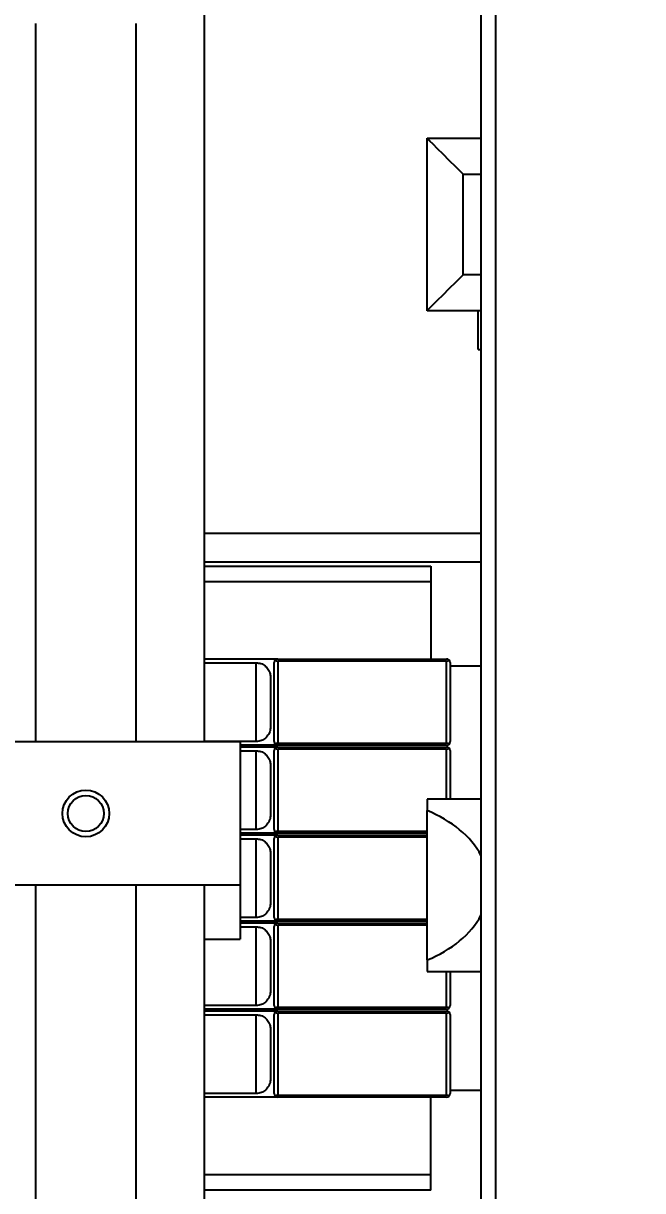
# Model space of a CAD drawing. Header units: millimetres. Extents: x 10 to 584, y 10 to 410.
# Drawn here: x 262.59 to 268.34, y 75.89 to 86.73 of the extents above; entities that cross this region are included whole.
import ezdxf

# ---------------------------------------------------------------- set-up
doc = ezdxf.new("R2010")
doc.units = ezdxf.units.MM
doc.layers.add('2', color=1, linetype='Continuous')
doc.styles.add('SLDTEXTSTYLE0', font='TXT', dxfattribs={"width": 0.7})
doc.dimstyles.new('SLDDIMSTYLE0', dxfattribs={"dimtxt": 3.5, "dimasz": 3.5, "dimexe": 0, "dimexo": 0.0625, "dimgap": 0.875, "dimtad": 1, "dimlfac": 15, "dimrnd": 1e-09, "dimzin": 12, "dimdsep": 46, "dimtxsty": 'SLDTEXTSTYLE0', "dimsah": 1, "dimcen": 0.09, "dimadec": 0, "dimazin": 3, "dimtfac": 1, "dimtofl": 0, "dimtmove": 0, "dimatfit": 3, "dimfxl": 0, "dimfrac": 2, "dimtolj": 1, "dimtzin": 12, "dimarcsym": 0})

# ---------------------------------------------------------------- blocks, each defined once
blk = doc.blocks.new('_D_4')
at = {"layer": '2', "color": 1}
for p, q in [((60.502, 83.127), (60.502, 126.127)), ((360.502, 85.627), (360.502, 126.127)), ((360.502, 125.127), (60.502, 125.127))]:
    blk.add_line(p, q, dxfattribs=at)
for points in [[(60.502, 125.127), (64.002, 124.588), (64.002, 125.665)], [(360.502, 125.127), (357.002, 125.665), (357.002, 124.588)]]:
    blk.add_solid(points, dxfattribs=at)
at = {"layer": '2', "color": 1, "insert": (204.071, 129.638), "char_height": 3.5, "attachment_point": 1, "style": 'SLDTEXTSTYLE0'}
blk.add_mtext('4500', dxfattribs=at)

msp = doc.modelspace()

# ---------------------------------------------------------------- linework, layer by layer
at = {"color": 7, "linetype": 'Continuous', "lineweight": 25}
for p, q in [((266.83516, 95.39332), (266.83516, 64.05999)), ((266.96849, 95.39332), (266.96849, 64.05999)), ((264.26849, 80.05998), (264.26849, 90.72665)), ((262.70183, 86.72665), (262.70183, 80.05998)), ((263.63516, 80.05998), (263.63516, 86.72665)), ((266.33516, 85.65999), (266.83516, 85.65999)), ((266.33516, 84.05998), (266.33516, 85.65999)), ((266.66849, 85.32665), (266.83516, 85.32665)), ((266.66849, 84.39332), (266.66849, 85.32665)), ((266.83516, 84.39332), (266.66849, 84.39332)), ((266.83516, 84.05998), (266.33516, 84.05998)), ((266.80849, 83.69998), (266.80849, 84.05998)), ((266.80849, 83.69998), (266.83516, 83.69998)), ((266.83516, 81.99332), (264.26849, 81.99332)), ((264.26849, 81.68998), (266.36849, 81.68998)), ((266.36849, 81.68998), (266.36849, 81.54332)), ((266.36849, 81.54332), (264.26849, 81.54332)), ((266.36849, 81.54332), (266.36849, 80.82665)), ((264.94894, 80.82665), (264.26849, 80.82665)), ((264.94894, 80.82665), (266.51561, 80.82665)), ((264.26849, 80.79214), (264.74894, 80.79214)), ((264.9156, 80.05998), (264.9156, 80.79332)), ((266.51561, 80.80665), (264.94894, 80.80665)), ((264.94894, 80.80665), (264.94894, 80.04665)), ((266.51561, 80.04665), (266.51561, 80.80665)), ((266.54894, 80.79332), (266.54894, 80.05998)), ((266.83516, 80.75998), (266.54894, 80.75998)), ((261.73516, 80.05998), (264.60183, 80.05998)), ((264.74894, 80.06116), (264.26849, 80.06116)), ((264.60183, 80.05998), (264.60183, 78.72665)), ((264.94894, 80.02665), (264.60183, 80.02665)), ((264.94894, 80.00999), (264.60183, 80.00999)), ((264.60183, 79.97547), (264.74894, 79.97547)), ((264.88227, 80.02665), (264.88227, 80.00999)), ((264.9156, 79.24332), (264.9156, 79.97665)), ((264.94894, 80.04665), (266.51561, 80.04665)), ((266.51561, 80.02665), (264.94894, 80.02665)), ((264.94894, 80.00999), (266.51561, 80.00999)), ((264.94894, 79.98998), (264.94894, 79.22998)), ((266.51561, 79.98998), (264.94894, 79.98998)), ((266.54894, 79.97665), (266.54894, 79.52665)), ((266.33516, 79.52665), (266.33516, 79.41947)), ((266.83516, 79.52665), (266.33516, 79.52665)), ((266.33516, 78.03383), (266.33516, 79.41947)), ((264.74894, 79.24449), (264.60183, 79.24449)), ((264.94894, 79.20998), (264.60183, 79.20998)), ((264.88227, 79.20998), (264.88227, 79.19332)), ((264.94894, 79.22998), (266.33516, 79.22998)), ((266.33516, 79.20998), (264.94894, 79.20998)), ((264.94894, 79.19332), (264.60183, 79.19332)), ((264.60183, 79.15881), (264.74894, 79.15881)), ((264.9156, 78.42665), (264.9156, 79.15998)), ((264.94894, 79.19332), (266.33516, 79.19332)), ((266.33516, 79.17332), (264.94894, 79.17332)), ((264.94894, 79.17332), (264.94894, 78.41332)), ((264.60183, 78.72665), (261.73516, 78.72665)), ((262.70183, 78.72665), (262.70183, 72.05999)), ((263.63516, 72.05999), (263.63516, 78.72665)), ((264.26849, 70.72665), (264.26849, 78.72665)), ((264.60183, 78.72665), (264.60183, 78.22665)), ((264.74894, 78.42782), (264.60183, 78.42782)), ((264.94894, 78.39332), (264.60183, 78.39332)), ((264.94894, 78.37665), (264.60183, 78.37665)), ((264.60183, 78.34214), (264.74894, 78.34214)), ((264.88227, 78.39332), (264.88227, 78.37665)), ((264.9156, 77.60999), (264.9156, 78.34332)), ((264.94894, 78.41332), (266.33516, 78.41332)), ((266.33516, 78.39332), (264.94894, 78.39332)), ((264.94894, 78.37665), (266.33516, 78.37665)), ((264.94894, 78.35665), (264.94894, 77.59665)), ((266.33516, 78.35665), (264.94894, 78.35665)), ((264.26849, 78.22665), (264.60183, 78.22665)), ((266.33516, 78.03383), (266.33516, 77.92665)), ((266.33516, 77.92665), (266.83516, 77.92665)), ((266.54894, 77.92665), (266.54894, 77.60999)), ((264.74894, 77.61116), (264.26849, 77.61116)), ((264.94894, 77.57665), (264.26849, 77.57665)), ((264.31359, 77.55998), (264.29299, 77.57665)), ((264.88227, 77.57665), (264.88227, 77.55998)), ((264.94894, 77.59665), (266.51561, 77.59665)), ((266.51561, 77.57665), (264.94894, 77.57665)), ((264.94894, 77.55998), (264.26849, 77.55998)), ((264.26849, 77.52548), (264.74894, 77.52548)), ((264.9156, 76.79332), (264.9156, 77.52665)), ((264.94894, 77.55998), (266.51561, 77.55998)), ((266.51561, 77.53999), (264.94894, 77.53999)), ((264.94894, 77.53999), (264.94894, 76.77998)), ((266.51561, 76.77998), (266.51561, 77.53999)), ((266.54894, 77.52665), (266.54894, 76.79332)), ((266.54894, 76.82665), (266.83516, 76.82665)), ((264.74894, 76.79449), (264.26849, 76.79449)), ((264.94894, 76.75998), (264.26849, 76.75998)), ((264.94894, 76.77998), (266.51561, 76.77998)), ((266.51561, 76.75998), (264.94894, 76.75998)), ((266.36849, 76.04332), (266.36849, 76.75998)), ((264.26849, 76.04332), (266.36849, 76.04332)), ((266.36849, 75.89665), (266.36849, 76.04332)), ((266.36849, 75.89665), (264.26849, 75.89665))]:
    msp.add_line(p, q, dxfattribs=at)
at = {"color": 59, "linetype": 'Continuous', "lineweight": 25}
for p, q in [((266.83516, 81.72665), (264.26849, 81.72665)), ((266.51561, 79.52665), (266.51561, 79.98998)), ((266.51561, 77.59665), (266.51561, 77.92665))]:
    msp.add_line(p, q, dxfattribs=at)
at = {"color": 7, "linetype": 'Continuous', "lineweight": 25, "flags": 128}
for points in [[(266.66849, 85.32665), (266.60346, 85.39168), (266.54093, 85.45421), (266.4833, 85.51184), (266.43279, 85.56235), (266.39134, 85.60381), (266.36053, 85.63461), (266.34156, 85.65358), (266.33516, 85.65999)], [(266.33516, 84.05998), (266.34156, 84.06639), (266.36053, 84.08536), (266.39134, 84.11616), (266.43279, 84.15761), (266.4833, 84.20813), (266.54093, 84.26576), (266.60346, 84.32829), (266.66849, 84.39332)], [(264.36926, 77.55998), (264.36191, 77.57047), (264.35703, 77.57665)], [(264.53358, 77.55998), (264.52969, 77.57161), (264.52785, 77.57665)]]:
    msp.add_lwpolyline(points, dxfattribs=at)
at = {"color": 7, "linetype": 'Continuous', "lineweight": 25}
for radius in [0.21667, 0.16667]:
    msp.add_circle((263.16849, 79.39332), radius, dxfattribs=at)
for centre, start, end in [((264.94894, 80.79332), 90, 135.572996), ((266.51561, 80.79332), 44.427004, 90), ((264.94894, 80.79332), 135.572996, 180), ((264.94894, 80.83998), 224.427004, 270), ((266.51561, 80.83998), 270, 315.572996), ((266.51561, 80.79332), 0, 44.427004), ((264.94894, 80.05998), 180, 224.427004), ((264.94894, 79.97665), 135.572996, 180), ((264.94894, 80.01332), 90, 135.572996), ((264.94894, 80.05998), 224.427004, 270), ((264.94894, 79.97665), 90, 135.572996), ((264.94894, 80.02332), 224.427004, 270), ((266.51561, 80.01332), 44.427004, 90), ((266.51561, 80.05998), 270, 315.572996), ((266.51561, 79.97665), 44.427004, 90), ((266.51561, 80.02332), 270, 315.572996), ((266.51561, 80.05998), 315.572996, 0), ((266.51561, 79.97665), 0, 44.427004), ((264.94894, 79.24332), 180, 224.427004), ((264.94894, 79.19665), 90, 135.572996), ((264.94894, 79.24332), 224.427004, 270), ((264.94894, 79.15998), 135.572996, 180), ((264.94894, 79.15998), 90, 135.572996), ((264.94894, 79.20665), 224.427004, 270), ((264.94894, 78.42665), 180, 224.427004), ((264.94894, 78.34332), 135.572996, 180), ((264.94894, 78.37998), 90, 135.572996), ((264.94894, 78.42665), 224.427004, 270), ((264.94894, 78.34332), 90, 135.572996), ((264.94894, 78.38998), 224.427004, 270), ((264.94894, 77.60998), 180, 224.427004), ((264.94894, 77.56332), 90, 135.572996), ((264.94894, 77.60998), 224.427004, 270), ((266.51561, 77.56332), 44.427004, 90), ((266.51561, 77.60998), 270, 315.572996), ((266.51561, 77.60998), 315.572996, 0), ((264.94894, 77.52665), 135.572996, 180), ((264.94894, 77.52665), 90, 135.572996), ((264.94894, 77.57332), 224.427004, 270), ((266.51561, 77.52665), 44.427004, 90), ((266.51561, 77.57332), 270, 315.572996), ((266.51561, 77.52665), 0, 44.427004), ((264.94894, 76.79332), 180, 224.427004), ((264.94894, 76.74665), 90, 135.572996), ((264.94894, 76.79332), 224.427004, 270), ((266.51561, 76.74665), 44.427004, 90), ((266.51561, 76.79332), 270, 315.572996), ((266.51561, 76.79332), 315.572996, 0)]:
    msp.add_arc(centre, 0.03333, start, end, dxfattribs=at)
for start_param, end_param in [(0.35504826, 1.04719755), (5.23598776, 5.92813704)]:
    msp.add_ellipse((265.7639, 78.72665), major_axis=(1.14252, 0), ratio=0.70020754, start_param=start_param, end_param=end_param, dxfattribs=at)
for points, knots in [([(264.74894, 80.06116), (264.74894, 80.06417), (264.74894, 80.07139), (264.74894, 80.10668), (264.74894, 80.17576), (264.74894, 80.28653), (264.74894, 80.43601), (264.74894, 80.57293), (264.74894, 80.68278), (264.74894, 80.74352), (264.74894, 80.78091), (264.74894, 80.78825), (264.74894, 80.79214)], [0, 0, 0, 0, 0.04914691, 0.11785059, 0.2091873, 0.34216799, 0.50013041, 0.68873438, 0.77774187, 0.8884973, 0.9407933, 1, 1, 1, 1]), ([(264.74894, 80.79214), (264.76383, 80.79068), (264.79362, 80.78775), (264.83333, 80.76489), (264.86338, 80.73123), (264.87993, 80.69251), (264.88157, 80.66626), (264.88227, 80.65496)], [0, 0, 0, 0, 0.20978335, 0.41954784, 0.62952058, 0.84037816, 1, 1, 1, 1]), ([(264.88227, 80.65496), (264.88227, 80.65212), (264.88227, 80.63994), (264.88227, 80.60498), (264.88227, 80.53258), (264.88227, 80.43326), (264.88227, 80.32559), (264.88227, 80.25212), (264.88227, 80.21278), (264.88227, 80.20168), (264.88227, 80.19834)], [0, 0, 0, 0, 0.0328856, 0.14100661, 0.24831411, 0.49983497, 0.71199732, 0.87354837, 0.96199743, 1, 1, 1, 1]), ([(264.88227, 80.19834), (264.88086, 80.1824), (264.87804, 80.15048), (264.85397, 80.10859), (264.81887, 80.0782), (264.78183, 80.06317), (264.75794, 80.06171), (264.74894, 80.06116)], [0, 0, 0, 0, 0.224308429, 0.449268255, 0.662229271, 0.872739196, 1, 1, 1, 1]), ([(264.74894, 79.24449), (264.74894, 79.2475), (264.74894, 79.25472), (264.74894, 79.29002), (264.74894, 79.3591), (264.74894, 79.46986), (264.74894, 79.61935), (264.74894, 79.75627), (264.74894, 79.86611), (264.74894, 79.92685), (264.74894, 79.96424), (264.74894, 79.97158), (264.74894, 79.97547)], [0, 0, 0, 0, 0.04914686, 0.11785047, 0.20918709, 0.34216763, 0.50012989, 0.68873366, 0.77774106, 0.88849638, 0.94079451, 1, 1, 1, 1]), ([(264.74894, 79.97547), (264.76383, 79.97401), (264.79362, 79.97108), (264.83333, 79.94823), (264.86338, 79.91456), (264.87993, 79.87584), (264.88157, 79.8496), (264.88227, 79.83829)], [0, 0, 0, 0, 0.20978335, 0.41954784, 0.62952058, 0.84037816, 1, 1, 1, 1]), ([(264.88227, 79.83829), (264.88227, 79.83545), (264.88227, 79.82327), (264.88227, 79.78832), (264.88227, 79.71591), (264.88227, 79.61659), (264.88227, 79.50893), (264.88227, 79.43546), (264.88227, 79.39611), (264.88227, 79.38501), (264.88227, 79.38168)], [0, 0, 0, 0, 0.0328856, 0.14100661, 0.24831411, 0.49983497, 0.71199732, 0.87354837, 0.96199743, 1, 1, 1, 1]), ([(264.88227, 79.38168), (264.88086, 79.36574), (264.87804, 79.33381), (264.85397, 79.29193), (264.81887, 79.26154), (264.78183, 79.2465), (264.75794, 79.24504), (264.74894, 79.24449)], [0, 0, 0, 0, 0.224308429, 0.449268255, 0.662229271, 0.872739196, 1, 1, 1, 1]), ([(264.74894, 78.42782), (264.74894, 78.43084), (264.74894, 78.43806), (264.74894, 78.47335), (264.74894, 78.54243), (264.74894, 78.6532), (264.74894, 78.80268), (264.74894, 78.9396), (264.74894, 79.04944), (264.74894, 79.11019), (264.74894, 79.14758), (264.74894, 79.15491), (264.74894, 79.15881)], [0, 0, 0, 0, 0.049147955, 0.117851639, 0.209185212, 0.342165907, 0.500128338, 0.688732323, 0.777739821, 0.888498438, 0.940794445, 1, 1, 1, 1]), ([(264.74894, 79.15881), (264.76383, 79.15734), (264.79362, 79.15441), (264.83333, 79.13156), (264.86338, 79.09789), (264.87993, 79.05917), (264.88157, 79.03293), (264.88227, 79.02162)], [0, 0, 0, 0, 0.20978335, 0.41954784, 0.62952058, 0.84037816, 1, 1, 1, 1]), ([(264.88227, 79.02162), (264.88227, 79.01878), (264.88227, 79.00661), (264.88227, 78.97165), (264.88227, 78.89925), (264.88227, 78.79992), (264.88227, 78.69226), (264.88227, 78.61879), (264.88227, 78.57945), (264.88227, 78.56835), (264.88227, 78.56501)], [0, 0, 0, 0, 0.03288149, 0.14100819, 0.24831557, 0.49983615, 0.71199063, 0.87354851, 0.96199748, 1, 1, 1, 1]), ([(264.88227, 78.56501), (264.88086, 78.54907), (264.87804, 78.51714), (264.85397, 78.47526), (264.81887, 78.44487), (264.78183, 78.42983), (264.75794, 78.42837), (264.74894, 78.42782)], [0, 0, 0, 0, 0.224308429, 0.449268255, 0.662229271, 0.872739196, 1, 1, 1, 1]), ([(264.74894, 77.61116), (264.74894, 77.61417), (264.74894, 77.62139), (264.74894, 77.65669), (264.74894, 77.72576), (264.74894, 77.83653), (264.74894, 77.98601), (264.74894, 78.12293), (264.74894, 78.23278), (264.74894, 78.29353), (264.74894, 78.33091), (264.74894, 78.33825), (264.74894, 78.34214)], [0, 0, 0, 0, 0.049146964, 0.11785072, 0.209184387, 0.342165221, 0.500127817, 0.688731998, 0.77773959, 0.888498322, 0.940794384, 1, 1, 1, 1]), ([(264.74894, 78.34214), (264.76383, 78.34068), (264.79362, 78.33775), (264.83333, 78.31489), (264.86338, 78.28123), (264.87993, 78.2425), (264.88157, 78.21626), (264.88227, 78.20495)], [0, 0, 0, 0, 0.20978335, 0.41954784, 0.62952058, 0.84037816, 1, 1, 1, 1]), ([(264.88227, 78.20495), (264.88227, 78.20212), (264.88227, 78.18994), (264.88227, 78.15498), (264.88227, 78.08258), (264.88227, 77.98326), (264.88227, 77.87559), (264.88227, 77.80213), (264.88227, 77.76278), (264.88227, 77.75168), (264.88227, 77.74834)], [0, 0, 0, 0, 0.03288153, 0.14100837, 0.24831589, 0.49983679, 0.71199153, 0.8735426, 0.96199743, 1, 1, 1, 1]), ([(264.88227, 77.74834), (264.88086, 77.7324), (264.87804, 77.70048), (264.85397, 77.65859), (264.81887, 77.6282), (264.78183, 77.61316), (264.75794, 77.61171), (264.74894, 77.61116)], [0, 0, 0, 0, 0.22429083, 0.44926794, 0.66222982, 0.87274059, 1, 1, 1, 1]), ([(264.74894, 76.79449), (264.74894, 76.7975), (264.74894, 76.80472), (264.74894, 76.84002), (264.74894, 76.9091), (264.74894, 77.01986), (264.74894, 77.16935), (264.74894, 77.30627), (264.74894, 77.41611), (264.74894, 77.47686), (264.74894, 77.51424), (264.74894, 77.52158), (264.74894, 77.52548)], [0, 0, 0, 0, 0.04914691, 0.11785058, 0.20918414, 0.34216482, 0.50013145, 0.68873121, 0.7777387, 0.8884973, 0.9407933, 1, 1, 1, 1]), ([(264.74894, 77.52548), (264.76383, 77.52401), (264.79362, 77.52108), (264.83333, 77.49823), (264.86338, 77.46456), (264.87993, 77.42584), (264.88157, 77.3996), (264.88227, 77.38829)], [0, 0, 0, 0, 0.209789748, 0.419557483, 0.629533467, 0.84039431, 1, 1, 1, 1]), ([(264.88227, 77.38829), (264.88227, 77.38545), (264.88227, 77.37328), (264.88227, 77.33831), (264.88227, 77.26592), (264.88227, 77.16659), (264.88227, 77.05893), (264.88227, 76.98546), (264.88227, 76.94611), (264.88227, 76.93501), (264.88227, 76.93168)], [0, 0, 0, 0, 0.03288558, 0.14101236, 0.24831286, 0.49983361, 0.71199587, 0.87354685, 0.96200162, 1, 1, 1, 1]), ([(264.88227, 76.93168), (264.88086, 76.91574), (264.87804, 76.88381), (264.85397, 76.84193), (264.81887, 76.81154), (264.78184, 76.79649), (264.75794, 76.79504), (264.74894, 76.79449)], [0, 0, 0, 0, 0.2243064, 0.44928057, 0.6622274, 0.87274226, 1, 1, 1, 1])]:
    msp.add_open_spline(points, degree=3, knots=knots, dxfattribs=at)

# ---------------------------------------------------------------- dimensions: what is measured, and where the dimension line sits
at = {"layer": '2', "color": 1}
dim = msp.add_linear_dim(base=(60.50183, 125.12665), p1=(360.50159, 84.62665), p2=(60.50183, 82.12665), angle=0, dimstyle='SLDDIMSTYLE0', dxfattribs=at)
dim.commit()
dim.dimension.update_dxf_attribs({"geometry": '_D_4', "text_midpoint": (209.89448, 125.12665), "dimtype": 160})

doc.saveas('drawing.dxf')
